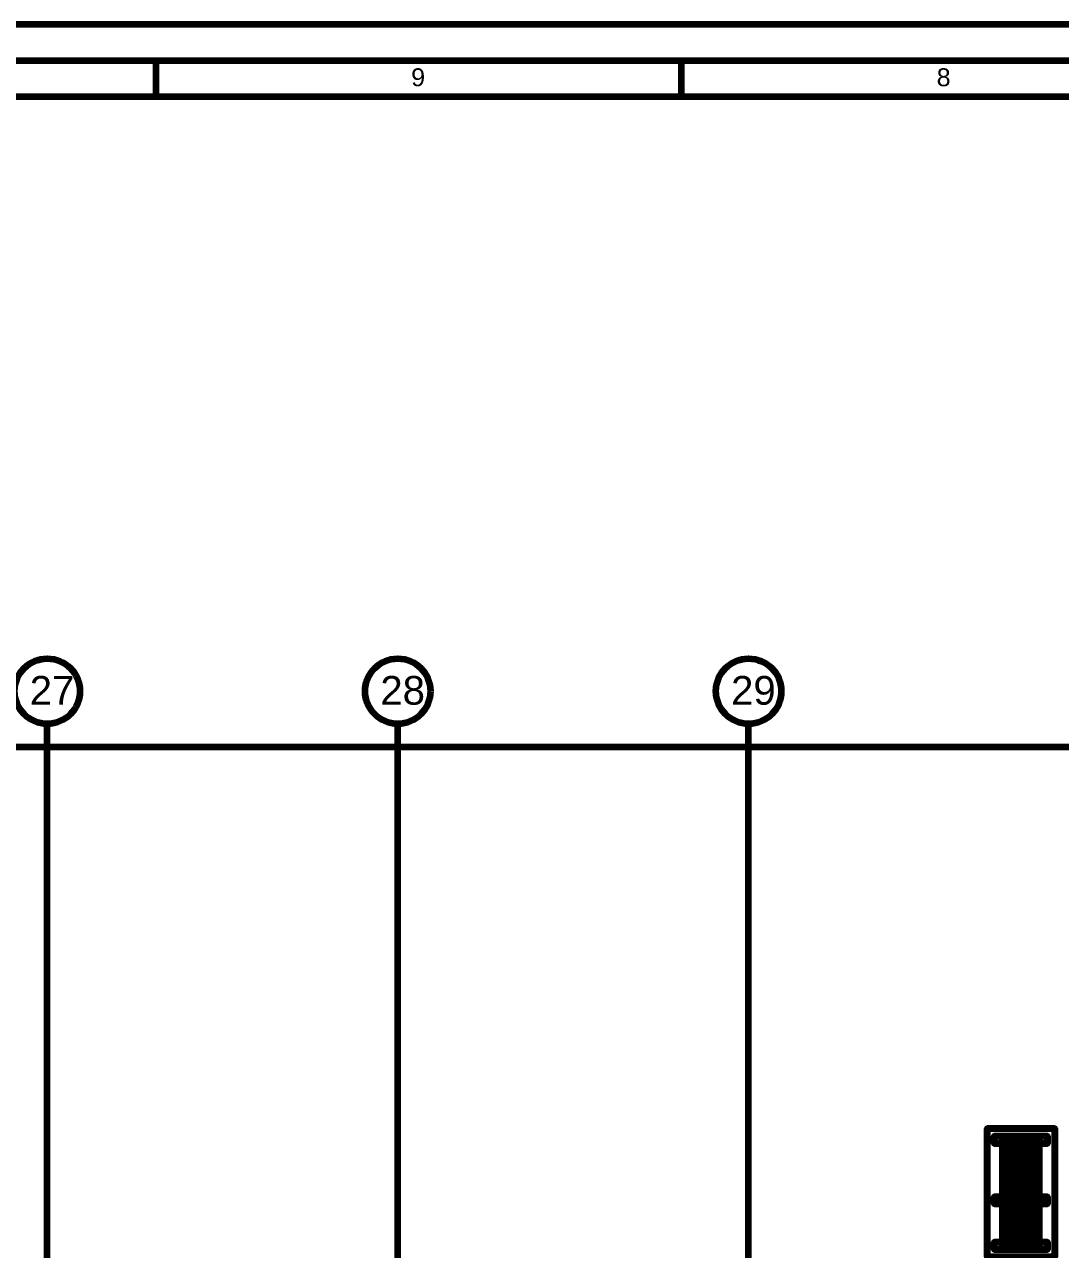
# Model space of a CAD drawing. Extents: x 0 to 1153, y 0 to 816.
# Drawn here: x 488.8 to 627.4, y 647.1 to 811 of the extents above; entities that cross this region are included whole.
import ezdxf

# ---------------------------------------------------------------- set-up
doc = ezdxf.new("R2010")
doc.units = 0
doc.header["$MEASUREMENT"] = 0
doc.layers.add('Arch', color=7, linetype='Continuous')
doc.layers.add('HVAC', color=7, linetype='Continuous')
doc.styles.add('p2c-119', font='arial.ttf')
doc.styles.add('p2c-2', font='arial.ttf')

msp = doc.modelspace()

# ---------------------------------------------------------------- linework, layer by layer
at = {"layer": 'Arch', "color": 11, "linetype": 'Continuous', "lineweight": 211}
for p, q in [((506.42, 801.27), (506.42, 806.12)), ((576.7, 801.27), (576.7, 806.12)), ((491.87, 361.77), (491.87, 717.39)), ((538.76, 361.77), (538.76, 717.39)), ((585.67, 361.77), (585.67, 717.39))]:
    msp.add_line(p, q, dxfattribs=at)
for points in [[(4.85, 810.97), (4.85, 4.85), (1148.55, 4.85), (1148.55, 810.97)], [(9.69, 806.12), (9.69, 9.69), (1143.7, 9.69), (1143.7, 806.12)], [(14.54, 801.27), (14.54, 14.54), (1138.85, 14.54), (1138.85, 801.27)]]:
    msp.add_lwpolyline(points, close=True, dxfattribs=at)
at = {"layer": 'Arch', "color": 1, "linetype": 'Continuous', "lineweight": 211}
msp.add_lwpolyline([(917.11, 363.94), (917.11, 714.27), (113.97, 714.27), (113.97, 363.94)], close=True, dxfattribs=at)
at = {"layer": 'Arch', "color": 11, "linetype": 'Continuous', "lineweight": 211}
for centre in [(491.87, 721.76), (538.75, 721.76), (585.67, 721.76)]:
    msp.add_circle(centre, 4.37, dxfattribs=at)
at = {"layer": 'HVAC', "color": 6, "linetype": 'Continuous', "lineweight": 211}
for p, q in [((619.75, 660.8), (623.63, 660.8)), ((619.75, 660.56), (623.63, 660.56)), ((619.91, 660.92), (619.91, 658.49)), ((620.08, 660.92), (620.08, 658.49)), ((620.14, 661.19), (621.27, 660.06)), ((620.49, 661.65), (622.9, 661.65)), ((622.9, 661.49), (620.49, 661.49)), ((622.9, 661.33), (620.49, 661.33)), ((620.49, 661.12), (622.9, 661.12)), ((620.66, 661.33), (620.66, 661.65)), ((620.84, 661.33), (620.84, 661.65)), ((621.02, 661.33), (621.02, 661.65)), ((621.2, 661.65), (621.2, 657.76)), ((621.4, 661.33), (621.4, 661.65)), ((621.59, 661.33), (621.59, 661.65)), ((621.79, 661.33), (621.79, 661.65)), ((621.99, 661.33), (621.99, 661.65)), ((622.19, 661.65), (622.19, 657.76)), ((622.37, 661.33), (622.37, 661.65)), ((622.55, 661.33), (622.55, 661.65)), ((622.72, 661.33), (622.72, 661.65)), ((623.32, 658.49), (623.32, 660.92)), ((623.47, 658.49), (623.47, 660.92)), ((619.75, 660.32), (623.63, 660.32)), ((619.75, 660.07), (623.63, 660.07)), ((619.75, 659.83), (623.63, 659.83)), ((619.75, 659.59), (623.63, 659.59)), ((619.75, 659.34), (623.63, 659.34)), ((619.75, 659.11), (623.63, 659.11)), ((619.75, 658.87), (623.63, 658.87)), ((619.75, 658.62), (623.63, 658.62)), ((620.49, 658.29), (622.9, 658.29)), ((620.49, 658.09), (622.9, 658.09)), ((620.49, 657.92), (622.9, 657.92)), ((620.49, 657.48), (622.9, 657.48)), ((620.49, 657.32), (622.9, 657.32)), ((620.66, 657.76), (620.66, 658.09)), ((620.66, 657.65), (620.66, 657.32)), ((620.84, 657.76), (620.84, 658.09)), ((620.84, 657.65), (620.84, 657.32)), ((621.02, 657.76), (621.02, 658.09)), ((621.02, 657.65), (621.02, 657.32)), ((621.2, 653.75), (621.2, 657.65)), ((621.4, 657.76), (621.4, 658.09)), ((621.4, 657.65), (621.4, 657.32)), ((621.59, 657.76), (621.59, 658.09)), ((621.59, 657.65), (621.59, 657.32)), ((621.79, 657.76), (621.79, 658.09)), ((621.79, 657.65), (621.79, 657.32)), ((621.99, 657.76), (621.99, 658.09)), ((621.99, 657.65), (621.99, 657.32)), ((622.19, 653.75), (622.19, 657.65)), ((622.37, 657.76), (622.37, 658.09)), ((622.37, 657.65), (622.37, 657.32)), ((622.55, 657.76), (622.55, 658.09)), ((622.55, 657.65), (622.55, 657.32)), ((622.72, 657.76), (622.72, 658.09)), ((622.72, 657.65), (622.72, 657.32)), ((619.75, 656.79), (623.63, 656.79)), ((619.75, 656.55), (623.63, 656.55)), ((619.75, 656.3), (623.63, 656.3)), ((619.75, 656.06), (623.63, 656.06)), ((619.75, 655.83), (623.63, 655.83)), ((619.91, 654.49), (619.91, 656.91)), ((620.08, 654.49), (620.08, 656.91)), ((620.49, 657.12), (622.9, 657.12)), ((623.32, 656.91), (623.32, 654.49)), ((623.47, 656.91), (623.47, 654.49)), ((619.75, 655.58), (623.63, 655.58)), ((619.75, 655.34), (623.63, 655.34)), ((619.75, 655.1), (623.63, 655.1)), ((619.75, 654.85), (623.63, 654.85)), ((619.75, 654.61), (623.63, 654.61)), ((620.14, 654.22), (621.27, 655.35)), ((620.49, 654.28), (622.9, 654.28)), ((622.9, 654.08), (620.49, 654.08)), ((620.66, 654.08), (620.66, 653.75)), ((620.84, 654.08), (620.84, 653.75)), ((621.02, 654.08), (621.02, 653.75)), ((621.4, 654.08), (621.4, 653.75)), ((621.59, 654.08), (621.59, 653.75)), ((621.79, 654.08), (621.79, 653.75)), ((621.99, 654.08), (621.99, 653.75)), ((622.37, 654.08), (622.37, 653.75)), ((622.55, 654.08), (622.55, 653.75)), ((622.72, 654.08), (622.72, 653.75)), ((623.75, 652.79), (620.43, 652.79)), ((623.75, 652.63), (620.43, 652.63)), ((620.43, 652.42), (623.75, 652.42)), ((622.9, 653.92), (620.49, 653.92)), ((620.49, 653.75), (622.9, 653.75)), ((620.71, 652.95), (620.71, 652.63)), ((621.01, 652.95), (621.01, 652.63)), ((621.29, 652.95), (621.29, 652.63)), ((621.59, 648.16), (621.59, 652.95)), ((621.83, 652.95), (621.83, 652.63)), ((622.09, 652.95), (622.09, 652.63)), ((622.33, 652.95), (622.33, 652.63)), ((622.59, 648.16), (622.59, 652.95)), ((622.87, 652.95), (622.87, 652.63)), ((623.17, 652.63), (623.17, 652.95)), ((623.45, 652.95), (623.45, 652.63)), ((619.69, 651.88), (624.48, 651.88)), ((624.48, 651.55), (619.69, 651.55)), ((619.69, 651.22), (624.48, 651.22)), ((619.69, 650.89), (624.48, 650.89)), ((619.86, 652.22), (619.86, 648.9)), ((620.01, 652.22), (620.01, 648.9)), ((624.15, 648.9), (624.15, 652.22)), ((624.32, 648.9), (624.32, 652.22)), ((619.69, 650.56), (624.48, 650.56)), ((619.69, 650.22), (624.48, 650.22)), ((619.69, 649.89), (624.48, 649.89)), ((619.69, 649.56), (624.48, 649.56)), ((619.69, 649.22), (624.48, 649.22)), ((620.43, 648.68), (623.75, 648.68)), ((620.43, 648.48), (623.75, 648.48)), ((620.43, 648.32), (623.75, 648.32)), ((620.71, 648.48), (620.71, 648.16)), ((621.01, 648.48), (621.01, 648.16)), ((621.29, 648.48), (621.29, 648.16)), ((621.83, 648.48), (621.83, 648.16)), ((622.09, 648.48), (622.09, 648.16)), ((622.33, 648.48), (622.33, 648.16)), ((622.87, 648.48), (622.87, 648.16)), ((623.17, 648.16), (623.17, 648.48)), ((623.45, 648.48), (623.45, 648.16))]:
    msp.add_line(p, q, dxfattribs=at)
for points in [[(617.56, 663.24), (626.61, 663.24), (617.56, 663.24), (617.56, 646.09), (626.61, 646.09), (617.56, 646.09)], [(625.64, 662.21), (625.64, 661.24), (625.64, 662.21), (618.53, 662.21), (618.53, 661.24), (618.53, 662.21)], [(624.55, 661.72), (624.55, 653.69), (619.61, 653.69), (619.61, 661.72)], [(623.98, 654.37), (624.14, 654.37), (624.14, 661.05), (623.98, 661.05)], [(619.85, 657.15), (619.77, 657.14), (619.73, 657.17), (619.73, 657.19), (619.74, 657.19), (619.74, 658.27), (619.78, 658.29), (619.83, 658.29), (619.85, 658.27), (619.84, 658.26), (620.27, 657.76), (620.28, 657.71), (620.27, 657.65), (620.25, 657.6)], [(620.24, 657.81), (620.27, 657.76)], [(625.64, 654.12), (625.64, 653.15), (625.64, 654.12), (618.53, 654.12), (618.53, 653.15), (618.53, 654.12)], [(619.61, 653.56), (624.55, 653.56), (624.55, 647.55), (619.61, 647.55)], [(625.64, 648.04), (625.64, 647.06), (625.64, 648.04), (618.53, 648.04), (618.53, 647.06), (618.53, 648.04)]]:
    msp.add_lwpolyline(points, close=True, dxfattribs=at)
for points in [[(626.61, 646.09), (626.61, 663.24), (626.61, 646.09)], [(618.53, 661.24), (625.64, 661.24), (618.53, 661.24)], [(620.13, 661.72), (620.11, 661.22), (619.78, 661.21), (619.72, 661.19), (619.68, 661.13), (619.66, 661.08), (619.67, 654.32), (619.69, 654.26), (619.75, 654.22), (619.8, 654.21), (620.11, 654.2), (620.13, 653.69)], [(619.66, 661.08), (619.68, 661.13), (619.68, 661.13), (619.75, 661.2), (619.79, 661.21)], [(623.63, 660.92), (619.75, 660.92), (619.75, 658.49), (623.63, 658.49), (623.63, 660.92), (623.17, 661.02), (623.01, 661.18), (622.9, 661.65), (622.9, 657.76), (620.49, 657.76), (620.38, 658.23), (620.23, 658.39), (619.75, 658.49)], [(620.49, 657.76), (620.49, 661.65), (620.38, 661.18), (620.23, 661.02), (619.75, 660.92)], [(620.13, 661.27), (620.11, 661.22), (620.2, 661.26), (621.34, 660.12)], [(622.12, 660.06), (623.24, 661.19), (623.18, 661.26), (622.06, 660.12)], [(624.26, 661.21), (624.32, 661.2), (624.32, 661.2), (624.39, 661.12), (624.4, 661.09)], [(621.27, 659.35), (620.14, 658.22), (620.2, 658.16), (621.34, 659.29)], [(622.12, 659.35), (623.24, 658.22), (623.18, 658.16), (622.06, 659.29)], [(623.63, 654.49), (619.75, 654.49), (619.75, 656.91), (623.63, 656.91), (623.63, 654.49), (623.17, 654.39), (623.01, 654.23), (622.9, 653.75), (622.9, 657.65), (620.49, 657.65), (620.38, 657.17), (620.23, 657.01), (619.75, 656.91)], [(620.49, 657.65), (620.49, 653.75), (620.38, 654.23), (620.23, 654.39), (619.75, 654.49)], [(623.63, 658.49), (623.17, 658.39), (623.01, 658.23), (622.9, 657.76)], [(623.63, 656.91), (623.17, 657.01), (623.01, 657.17), (622.9, 657.65)], [(623.65, 657.19), (623.6, 657.13), (623.54, 657.15), (623.12, 657.64), (623.1, 657.69), (623.11, 657.75), (623.14, 657.8), (623.6, 658.29), (623.65, 658.22), (623.65, 657.19), (623.65, 658.22)], [(623.53, 658.27), (623.6, 658.29), (623.6, 658.29)], [(621.27, 656.06), (620.14, 657.19), (620.2, 657.26), (621.34, 656.12)], [(622.12, 656.06), (623.24, 657.19), (623.18, 657.26), (622.06, 656.12)], [(619.8, 654.21), (619.75, 654.22), (619.75, 654.22), (619.68, 654.29), (619.67, 654.33)], [(620.06, 654.22), (620.11, 654.2), (620.2, 654.15), (621.34, 655.29)], [(622.12, 655.34), (623.24, 654.22), (623.18, 654.15), (622.06, 655.28)], [(618.53, 653.15), (625.64, 653.15), (618.53, 653.15)], [(619.61, 653.06), (620.1, 653.07), (620.1, 653.07), (620.13, 653.56)], [(619.69, 652.22), (619.69, 648.9), (624.48, 648.9), (624.48, 652.22), (619.69, 652.22), (620.16, 652.32), (620.32, 652.48), (620.43, 652.95), (623.75, 652.95), (623.75, 648.16), (620.43, 648.16), (620.43, 652.95)], [(620.13, 653.12), (620.08, 653.06), (620.08, 653.06)], [(621.73, 650.97), (620.14, 652.56), (620.08, 652.49), (621.66, 650.91)], [(622.44, 650.98), (624.03, 652.56), (624.09, 652.49), (622.5, 650.92)], [(623.75, 652.95), (623.86, 652.48), (624.01, 652.32), (624.48, 652.22)], [(624.09, 653.04), (624.03, 653.09), (624.03, 653.09)], [(624.04, 653.56), (624.05, 653.06), (624.05, 653.06), (624.55, 653.04)], [(621.66, 650.2), (620.08, 648.61), (620.14, 648.55), (621.73, 650.13)], [(622.5, 650.2), (624.09, 648.61), (624.03, 648.55), (622.44, 650.13)], [(620.13, 647.55), (620.12, 648.05), (620.12, 648.05), (619.61, 648.07)], [(620.43, 648.16), (620.32, 648.63), (620.16, 648.79), (619.69, 648.9)], [(620.06, 648.08), (620.13, 648.03), (620.13, 648.03)], [(624.48, 648.9), (624.01, 648.79), (623.86, 648.63), (623.75, 648.16)], [(624.03, 648.01), (624.07, 648.08), (624.07, 648.08)], [(624.55, 648.07), (624.09, 648.08), (624.04, 648.06), (624.04, 648.01), (624.04, 647.55)], [(618.53, 647.06), (625.64, 647.06), (618.53, 647.06)]]:
    msp.add_lwpolyline(points, dxfattribs=at)
msp.add_lwpolyline([(624.04, 653.69), (624.04, 654.19), (624.1, 654.21), (624.26, 654.21, 0.414133), (624.41, 654.34), (624.4, 661.09), (624.38, 661.15), (624.32, 661.2), (624.27, 661.2), (624.03, 661.27), (624.03, 661.27), (624.04, 661.72)], format="xyb", dxfattribs=at)
for centre, radius in [((621.69, 659.72), 1.8), ((621.69, 659.72), 0.545), ((621.69, 659.72), 0.164), ((621.69, 655.71), 1.8), ((621.69, 655.71), 0.545), ((621.69, 655.71), 0.164), ((622.13, 650.56), 2.26), ((622.08, 650.56), 0.545), ((622.08, 650.56), 0.164)]:
    msp.add_circle(centre, radius, dxfattribs=at)

# ---------------------------------------------------------------- texts
at = {"layer": 'Arch', "color": 11, "linetype": 'Continuous', "lineweight": 211}
for s, height, style, p in [('9', 2.4, 'p2c-119', (540.54, 802.71)), ('8', 2.4, 'p2c-119', (610.82, 802.71)), ('27', 3.839, 'p2c-2', (489.53, 719.96)), ('28', 3.839, 'p2c-2', (536.42, 719.96)), ('29', 3.839, 'p2c-2', (583.33, 719.96))]:
    msp.add_text(s, height=height, dxfattribs=dict(at, style=style)).set_placement(p)

doc.saveas('drawing.dxf')
